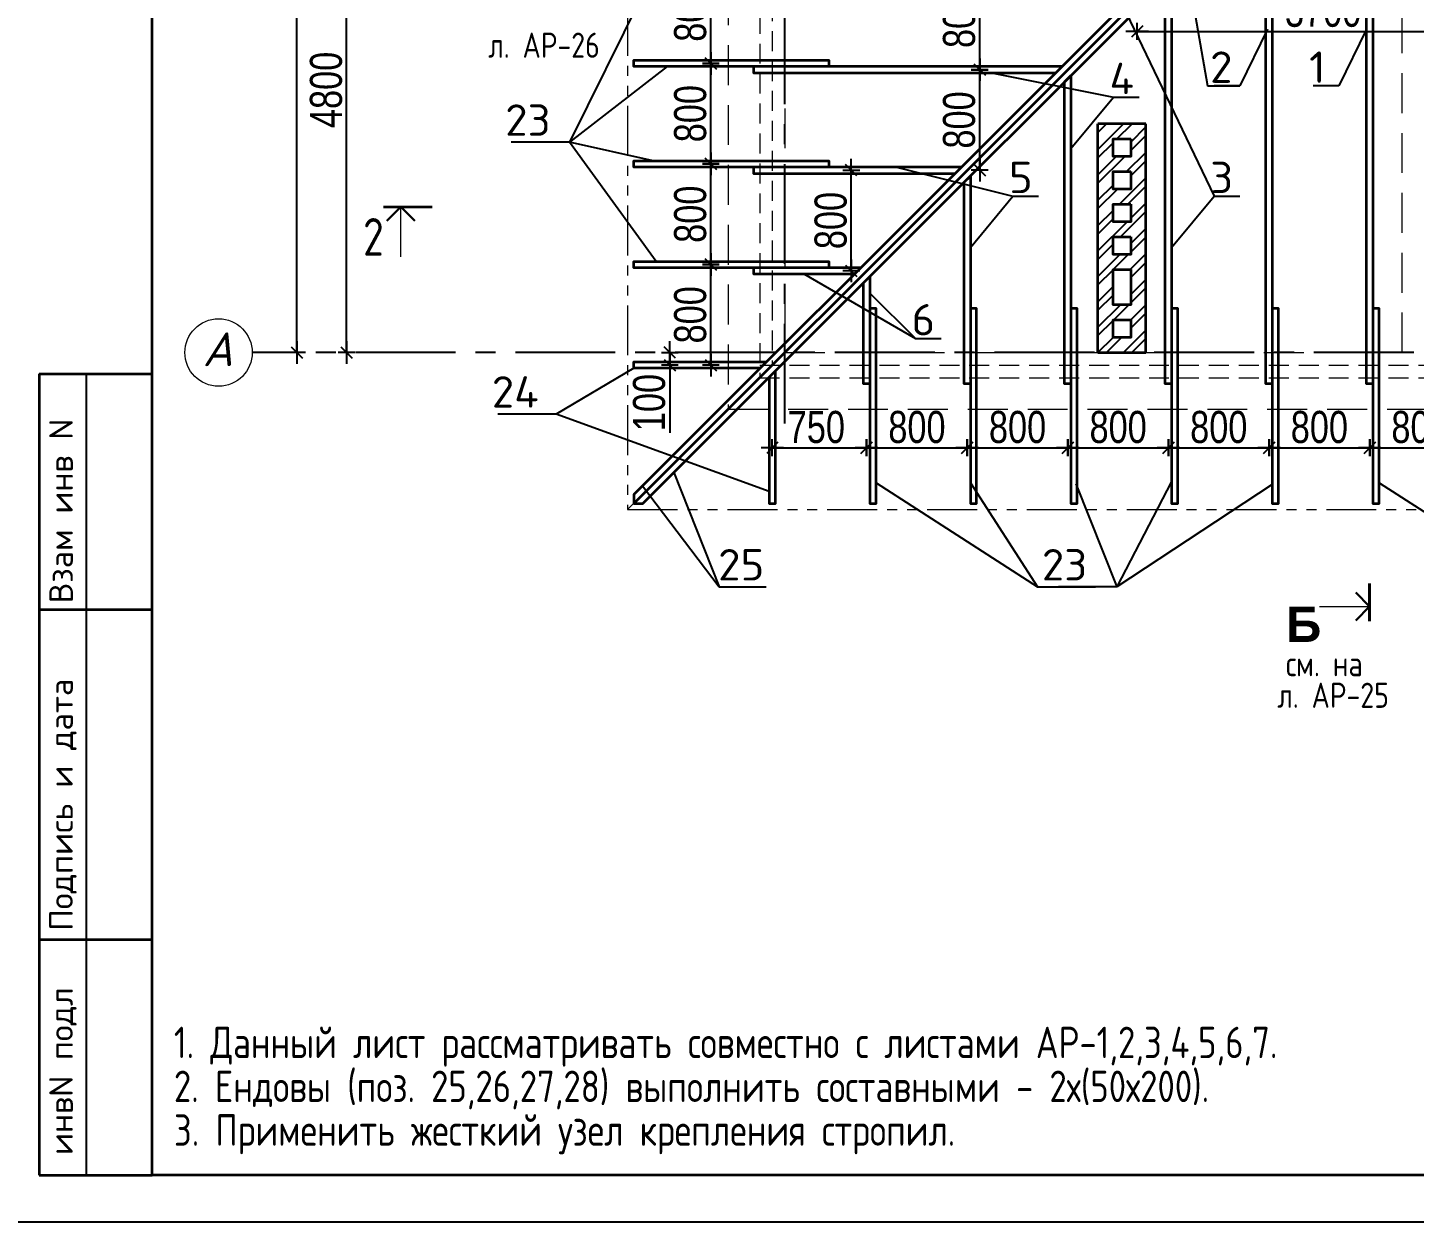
# Model space of a CAD drawing. Extents: x -12289450 to -10763036, y -7834513 to -6150123.
# Drawn here: x -11004010 to -10992984, y -7694536 to -7685033 of the extents above; entities that cross this region are included whole.
import ezdxf

# ---------------------------------------------------------------- set-up
doc = ezdxf.new("R2010")
doc.units = 0
doc.header["$LTSCALE"] = 25
doc.header["$PDMODE"] = 35
for name, pattern in [('CENTER', [50.8, 31.75, -6.35, 6.35, -6.35]), ('HIDDEN', [9.525, 6.35, -3.175]), ('HIDDEN2', [4.7625, 3.175, -1.5875]), ('PHANTOM2', [31.75, 15.875, -3.175, 3.175, -3.175, 3.175, -3.175])]:
    doc.linetypes.add(name, pattern=pattern)
doc.layers.get('DefPoints').update_dxf_attribs({"color": 10, "lineweight": 30})
for name, color, linetype in [('001-ПЕРЕГОРОДКИ', 5, 'Continuous'), ('003-ТЕКСТ', 7, 'Continuous'), ('005-РАЗМЕРЫ', 252, 'Continuous'), ('008-ШТРИХОВКА', 252, 'Continuous'), ('014-ОСИ', 251, 'CENTER'), ('Annotation - Text', 7, 'Continuous'), ('ArchiCAD', 7, 'Continuous'), ('Крыши', 7, 'Continuous'), ('Новое', 51, 'Continuous'), ('Примечания', 7, 'Continuous')]:
    doc.layers.add(name, color=color, linetype=linetype)
for name, color, linetype, lineweight in [('Перегор', 4, 'Continuous', 20), ('Стена', 7, 'Continuous', 5), ('СТЕНЫ', 5, 'Continuous', 40), ('тонкий', 114, 'Continuous', 20)]:
    doc.layers.add(name, color=color, linetype=linetype, lineweight=lineweight)
doc.styles.add('gismo', font='isocpeui.ttf')
doc.styles.add('GOST 2.304', font='cs_gost2304.shx')
doc.styles.add('ROMANT', font='romant.shx', dxfattribs={"height": 2})
doc.styles.add('RUSS', font='russ', dxfattribs={"width": 0.8})
doc.styles.add('SIMP701', font='simplex701.shx')
doc.styles.get("Standard").update_dxf_attribs({"font": 'arial.ttf'})
doc.styles.add('TXT0', font='txt', dxfattribs={"width": 0.8})
doc.styles.add('СГЕНЕРИР_СТИЛЬ_1', font='arialbd.ttf')
doc.dimstyles.new('RUSS100', dxfattribs={"dimscale": 100, "dimtxt": 2, "dimasz": 1, "dimexe": 0.5, "dimexo": 3, "dimgap": 0.5, "dimtad": 1, "dimdec": 0, "dimrnd": 2.5, "dimzin": 0, "dimdsep": 46, "dimtxsty": 'RUSS', "dimblk1": 'ARCHTICK', "dimblk2": 'ARCHTICK', "dimsah": 1, "dimcen": 3, "dimdle": 1, "dimadec": 0, "dimazin": 2, "dimtp": 6, "dimtm": 6, "dimtfac": 3, "dimtdec": 0, "dimtmove": 2, "dimatfit": 3, "dimldrblk": 'NONE', "dimfxl": 0, "dimtolj": 1, "dimtzin": 0, "dimarcsym": 0})
doc.dimstyles.new('РАЗМЕРЫ', dxfattribs={"dimscale": 30, "dimtxt": 8.5, "dimasz": 0.15, "dimexe": 0, "dimexo": 0, "dimgap": 1.2, "dimtad": 1, "dimdec": 0, "dimzin": 0, "dimdsep": 46, "dimtxsty": 'TXT0', "dimblk1": 'A8MITTA', "dimblk2": 'A8MITTA', "dimsah": 1, "dimcen": 2, "dimse1": 1, "dimse2": 1, "dimadec": 0, "dimazin": 0, "dimtp": 6, "dimtm": 6, "dimtfac": 1, "dimtdec": 0, "dimtofl": 0, "dimtmove": 0, "dimatfit": 3, "dimldrblk": 'A8MITTA', "dimfxl": 0, "dimtolj": 1, "dimtzin": 0, "dimarcsym": 0})

# ---------------------------------------------------------------- blocks, each defined once
blk = doc.blocks.new('A8MITTA', base_point=(3180, 3140))
for p, q in [((3160, 3140), (3200, 3140)), ((3170, 3130), (3190, 3150)), ((3180, 3155), (3180, 3125))]:
    blk.add_line(p, q)
blk = doc.blocks.new('*D744')
at = {"layer": '005-РАЗМЕРЫ', "color": 0, "lineweight": -2, "ltscale": 1.2, "transparency": 16777216}
blk.add_line((-11001474, -7687613), (-11001474, -7682822), dxfattribs=at)
at = {"layer": 'DefPoints', "color": 0, "ltscale": 1.2, "transparency": 16777216}
for p in [(-11001474, -7682817), (-11001406, -7682817), (-11001423, -7687617)]:
    blk.add_point(p, dxfattribs=at)
at = {"layer": '005-РАЗМЕРЫ', "color": 0, "lineweight": -2, "ltscale": 1.2, "transparency": 16777216, "xscale": 4.5, "yscale": 4.5, "zscale": 4.5}
for p, rotation in [((-11001474, -7682817), 90), ((-11001474, -7687617), 270)]:
    blk.add_blockref('A8MITTA', p, dxfattribs=dict(at, rotation=rotation))
at = {"layer": '005-РАЗМЕРЫ', "color": 0, "ltscale": 1.2, "transparency": 16777216, "insert": (-11001637, -7685528), "char_height": 255, "attachment_point": 5, "rotation": 90, "style": 'TXT0'}
blk.add_mtext('\\A1;4800', dxfattribs=at)
blk = doc.blocks.new('*D745')
at = {"layer": '005-РАЗМЕРЫ', "color": 0, "lineweight": -2, "ltscale": 1.2, "transparency": 16777216}
blk.add_line((-11001869, -7687613), (-11001869, -7677122), dxfattribs=at)
at = {"layer": 'DefPoints', "color": 0, "ltscale": 1.2, "transparency": 16777216}
for p in [(-11001869, -7677117), (-11001744, -7677117), (-11001796, -7687617)]:
    blk.add_point(p, dxfattribs=at)
at = {"layer": '005-РАЗМЕРЫ', "color": 0, "lineweight": -2, "ltscale": 1.2, "transparency": 16777216, "xscale": 4.5, "yscale": 4.5, "zscale": 4.5}
for p, rotation in [((-11001869, -7677117), 90), ((-11001869, -7687617), 270)]:
    blk.add_blockref('A8MITTA', p, dxfattribs=dict(at, rotation=rotation))
at = {"layer": '005-РАЗМЕРЫ', "color": 0, "ltscale": 1.2, "transparency": 16777216, "insert": (-11002033, -7684071), "char_height": 255, "attachment_point": 5, "rotation": 90, "style": 'TXT0'}
blk.add_mtext('\\A1;10500', dxfattribs=at)
blk = doc.blocks.new('_ArchTick')
at = {"color": 0, "linetype": 'ByBlock', "const_width": 0.15}
blk.add_lwpolyline([(-0.5, -0.5), (0.5, 0.5)], dxfattribs=at)
blk = doc.blocks.new('*D797')
at = {"layer": '005-РАЗМЕРЫ', "color": 0, "lineweight": -2, "ltscale": 1.2, "transparency": 16777216}
blk.add_line((-10997335, -7688375), (-10996544, -7688375), dxfattribs=at)
at = {"layer": 'DefPoints', "color": 0, "ltscale": 1.2, "transparency": 16777216}
for p in [(-10997339, -7687867), (-10996539, -7687867), (-10996539, -7688375)]:
    blk.add_point(p, dxfattribs=at)
at = {"layer": '005-РАЗМЕРЫ', "color": 0, "lineweight": -2, "ltscale": 1.2, "transparency": 16777216, "xscale": 4.5, "yscale": 4.5, "zscale": 4.5, "rotation": 180}
blk.add_blockref('A8MITTA', (-10997339, -7688375), dxfattribs=at)
at = {"layer": '005-РАЗМЕРЫ', "color": 0, "lineweight": -2, "ltscale": 1.2, "transparency": 16777216, "xscale": 4.5, "yscale": 4.5, "zscale": 4.5}
blk.add_blockref('A8MITTA', (-10996539, -7688375), dxfattribs=at)
at = {"layer": '005-РАЗМЕРЫ', "color": 0, "ltscale": 1.2, "transparency": 16777216, "insert": (-10996939, -7688211), "char_height": 255, "attachment_point": 5, "style": 'TXT0'}
blk.add_mtext('\\A1;800', dxfattribs=at)
blk = doc.blocks.new('*D798')
at = {"layer": '005-РАЗМЕРЫ', "color": 0, "lineweight": -2, "ltscale": 1.2, "transparency": 16777216}
blk.add_line((-10996535, -7688375), (-10995744, -7688375), dxfattribs=at)
at = {"layer": 'DefPoints', "color": 0, "ltscale": 1.2, "transparency": 16777216}
for p in [(-10996539, -7687867), (-10995739, -7687867), (-10995739, -7688375)]:
    blk.add_point(p, dxfattribs=at)
at = {"layer": '005-РАЗМЕРЫ', "color": 0, "lineweight": -2, "ltscale": 1.2, "transparency": 16777216, "xscale": 4.5, "yscale": 4.5, "zscale": 4.5, "rotation": 180}
blk.add_blockref('A8MITTA', (-10996539, -7688375), dxfattribs=at)
at = {"layer": '005-РАЗМЕРЫ', "color": 0, "lineweight": -2, "ltscale": 1.2, "transparency": 16777216, "xscale": 4.5, "yscale": 4.5, "zscale": 4.5}
blk.add_blockref('A8MITTA', (-10995739, -7688375), dxfattribs=at)
at = {"layer": '005-РАЗМЕРЫ', "color": 0, "ltscale": 1.2, "transparency": 16777216, "insert": (-10996139, -7688211), "char_height": 255, "attachment_point": 5, "style": 'TXT0'}
blk.add_mtext('\\A1;800', dxfattribs=at)
blk = doc.blocks.new('*D799')
at = {"layer": '005-РАЗМЕРЫ', "color": 0, "lineweight": -2, "ltscale": 1.2, "transparency": 16777216}
blk.add_line((-10995735, -7688375), (-10994944, -7688375), dxfattribs=at)
at = {"layer": 'DefPoints', "color": 0, "ltscale": 1.2, "transparency": 16777216}
for p in [(-10995739, -7687867), (-10994939, -7687867), (-10994939, -7688375)]:
    blk.add_point(p, dxfattribs=at)
at = {"layer": '005-РАЗМЕРЫ', "color": 0, "lineweight": -2, "ltscale": 1.2, "transparency": 16777216, "xscale": 4.5, "yscale": 4.5, "zscale": 4.5, "rotation": 180}
blk.add_blockref('A8MITTA', (-10995739, -7688375), dxfattribs=at)
at = {"layer": '005-РАЗМЕРЫ', "color": 0, "lineweight": -2, "ltscale": 1.2, "transparency": 16777216, "xscale": 4.5, "yscale": 4.5, "zscale": 4.5}
blk.add_blockref('A8MITTA', (-10994939, -7688375), dxfattribs=at)
at = {"layer": '005-РАЗМЕРЫ', "color": 0, "ltscale": 1.2, "transparency": 16777216, "insert": (-10995339, -7688211), "char_height": 255, "attachment_point": 5, "style": 'TXT0'}
blk.add_mtext('\\A1;800', dxfattribs=at)
blk = doc.blocks.new('*D800')
at = {"layer": '005-РАЗМЕРЫ', "color": 0, "lineweight": -2, "ltscale": 1.2, "transparency": 16777216}
blk.add_line((-10994935, -7688375), (-10994144, -7688375), dxfattribs=at)
at = {"layer": 'DefPoints', "color": 0, "ltscale": 1.2, "transparency": 16777216}
for p in [(-10994939, -7687867), (-10994139, -7687867), (-10994139, -7688375)]:
    blk.add_point(p, dxfattribs=at)
at = {"layer": '005-РАЗМЕРЫ', "color": 0, "lineweight": -2, "ltscale": 1.2, "transparency": 16777216, "xscale": 4.5, "yscale": 4.5, "zscale": 4.5, "rotation": 180}
blk.add_blockref('A8MITTA', (-10994939, -7688375), dxfattribs=at)
at = {"layer": '005-РАЗМЕРЫ', "color": 0, "lineweight": -2, "ltscale": 1.2, "transparency": 16777216, "xscale": 4.5, "yscale": 4.5, "zscale": 4.5}
blk.add_blockref('A8MITTA', (-10994139, -7688375), dxfattribs=at)
at = {"layer": '005-РАЗМЕРЫ', "color": 0, "ltscale": 1.2, "transparency": 16777216, "insert": (-10994539, -7688211), "char_height": 255, "attachment_point": 5, "style": 'TXT0'}
blk.add_mtext('\\A1;800', dxfattribs=at)
blk = doc.blocks.new('*D801')
at = {"layer": '005-РАЗМЕРЫ', "color": 0, "lineweight": -2, "ltscale": 1.2, "transparency": 16777216}
blk.add_line((-10994135, -7688375), (-10993344, -7688375), dxfattribs=at)
at = {"layer": 'DefPoints', "color": 0, "ltscale": 1.2, "transparency": 16777216}
for p in [(-10994139, -7687867), (-10993339, -7687867), (-10993339, -7688375)]:
    blk.add_point(p, dxfattribs=at)
at = {"layer": '005-РАЗМЕРЫ', "color": 0, "lineweight": -2, "ltscale": 1.2, "transparency": 16777216, "xscale": 4.5, "yscale": 4.5, "zscale": 4.5, "rotation": 180}
blk.add_blockref('A8MITTA', (-10994139, -7688375), dxfattribs=at)
at = {"layer": '005-РАЗМЕРЫ', "color": 0, "lineweight": -2, "ltscale": 1.2, "transparency": 16777216, "xscale": 4.5, "yscale": 4.5, "zscale": 4.5}
blk.add_blockref('A8MITTA', (-10993339, -7688375), dxfattribs=at)
at = {"layer": '005-РАЗМЕРЫ', "color": 0, "ltscale": 1.2, "transparency": 16777216, "insert": (-10993739, -7688211), "char_height": 255, "attachment_point": 5, "style": 'TXT0'}
blk.add_mtext('\\A1;800', dxfattribs=at)
blk = doc.blocks.new('*D802')
at = {"layer": '005-РАЗМЕРЫ', "color": 0, "lineweight": -2, "ltscale": 1.2, "transparency": 16777216}
blk.add_line((-10993335, -7688375), (-10992544, -7688375), dxfattribs=at)
at = {"layer": 'DefPoints', "color": 0, "ltscale": 1.2, "transparency": 16777216}
for p in [(-10993339, -7687867), (-10992539, -7687867), (-10992539, -7688375)]:
    blk.add_point(p, dxfattribs=at)
at = {"layer": '005-РАЗМЕРЫ', "color": 0, "lineweight": -2, "ltscale": 1.2, "transparency": 16777216, "xscale": 4.5, "yscale": 4.5, "zscale": 4.5, "rotation": 180}
blk.add_blockref('A8MITTA', (-10993339, -7688375), dxfattribs=at)
at = {"layer": '005-РАЗМЕРЫ', "color": 0, "lineweight": -2, "ltscale": 1.2, "transparency": 16777216, "xscale": 4.5, "yscale": 4.5, "zscale": 4.5}
blk.add_blockref('A8MITTA', (-10992539, -7688375), dxfattribs=at)
at = {"layer": '005-РАЗМЕРЫ', "color": 0, "ltscale": 1.2, "transparency": 16777216, "insert": (-10992939, -7688211), "char_height": 255, "attachment_point": 5, "style": 'TXT0'}
blk.add_mtext('\\A1;800', dxfattribs=at)
blk = doc.blocks.new('*D809')
at = {"layer": '005-РАЗМЕРЫ', "color": 0, "lineweight": -2, "ltscale": 1.2, "transparency": 16777216}
blk.add_line((-10998085, -7688375), (-10997344, -7688375), dxfattribs=at)
at = {"layer": 'DefPoints', "color": 0, "ltscale": 1.2, "transparency": 16777216}
for p in [(-10997339, -7687867), (-10997339, -7688375), (-10998089, -7688817)]:
    blk.add_point(p, dxfattribs=at)
at = {"layer": '005-РАЗМЕРЫ', "color": 0, "lineweight": -2, "ltscale": 1.2, "transparency": 16777216, "xscale": 4.5, "yscale": 4.5, "zscale": 4.5, "rotation": 180}
blk.add_blockref('A8MITTA', (-10998089, -7688375), dxfattribs=at)
at = {"layer": '005-РАЗМЕРЫ', "color": 0, "lineweight": -2, "ltscale": 1.2, "transparency": 16777216, "xscale": 4.5, "yscale": 4.5, "zscale": 4.5}
blk.add_blockref('A8MITTA', (-10997339, -7688375), dxfattribs=at)
at = {"layer": '005-РАЗМЕРЫ', "color": 0, "ltscale": 1.2, "transparency": 16777216, "insert": (-10997739, -7688211), "char_height": 255, "attachment_point": 5, "style": 'TXT0'}
blk.add_mtext('\\A1;750', dxfattribs=at)
blk = doc.blocks.new('*D837')
at = {"layer": '005-РАЗМЕРЫ', "color": 0, "lineweight": -2, "ltscale": 1.2, "transparency": 16777216}
blk.add_line((-10998578, -7687713), (-10998578, -7686922), dxfattribs=at)
at = {"layer": 'DefPoints', "color": 0, "ltscale": 1.2, "transparency": 16777216}
for p in [(-10999189, -7686917), (-10998578, -7686917), (-10999189, -7687717)]:
    blk.add_point(p, dxfattribs=at)
at = {"layer": '005-РАЗМЕРЫ', "color": 0, "lineweight": -2, "ltscale": 1.2, "transparency": 16777216, "xscale": 4.5, "yscale": 4.5, "zscale": 4.5}
for p, rotation in [((-10998578, -7686917), 90), ((-10998578, -7687717), 270)]:
    blk.add_blockref('A8MITTA', p, dxfattribs=dict(at, rotation=rotation))
at = {"layer": '005-РАЗМЕРЫ', "color": 0, "ltscale": 1.2, "transparency": 16777216, "insert": (-10998741, -7687317), "char_height": 255, "attachment_point": 5, "rotation": 90, "style": 'TXT0'}
blk.add_mtext('\\A1;800', dxfattribs=at)
blk = doc.blocks.new('*D838')
at = {"layer": '005-РАЗМЕРЫ', "color": 0, "lineweight": -2, "ltscale": 1.2, "transparency": 16777216}
blk.add_line((-10998578, -7686913), (-10998578, -7686122), dxfattribs=at)
at = {"layer": 'DefPoints', "color": 0, "ltscale": 1.2, "transparency": 16777216}
for p in [(-10999189, -7686117), (-10998578, -7686117), (-10999189, -7686917)]:
    blk.add_point(p, dxfattribs=at)
at = {"layer": '005-РАЗМЕРЫ', "color": 0, "lineweight": -2, "ltscale": 1.2, "transparency": 16777216, "xscale": 4.5, "yscale": 4.5, "zscale": 4.5}
for p, rotation in [((-10998578, -7686117), 90), ((-10998578, -7686917), 270)]:
    blk.add_blockref('A8MITTA', p, dxfattribs=dict(at, rotation=rotation))
at = {"layer": '005-РАЗМЕРЫ', "color": 0, "ltscale": 1.2, "transparency": 16777216, "insert": (-10998741, -7686517), "char_height": 255, "attachment_point": 5, "rotation": 90, "style": 'TXT0'}
blk.add_mtext('\\A1;800', dxfattribs=at)
blk = doc.blocks.new('*D839')
at = {"layer": '005-РАЗМЕРЫ', "color": 0, "lineweight": -2, "ltscale": 1.2, "transparency": 16777216}
blk.add_line((-10998578, -7686113), (-10998578, -7685322), dxfattribs=at)
at = {"layer": 'DefPoints', "color": 0, "ltscale": 1.2, "transparency": 16777216}
for p in [(-10999189, -7685317), (-10998578, -7685317), (-10999189, -7686117)]:
    blk.add_point(p, dxfattribs=at)
at = {"layer": '005-РАЗМЕРЫ', "color": 0, "lineweight": -2, "ltscale": 1.2, "transparency": 16777216, "xscale": 4.5, "yscale": 4.5, "zscale": 4.5}
for p, rotation in [((-10998578, -7685317), 90), ((-10998578, -7686117), 270)]:
    blk.add_blockref('A8MITTA', p, dxfattribs=dict(at, rotation=rotation))
at = {"layer": '005-РАЗМЕРЫ', "color": 0, "ltscale": 1.2, "transparency": 16777216, "insert": (-10998741, -7685717), "char_height": 255, "attachment_point": 5, "rotation": 90, "style": 'TXT0'}
blk.add_mtext('\\A1;800', dxfattribs=at)
blk = doc.blocks.new('*D840')
at = {"layer": '005-РАЗМЕРЫ', "color": 0, "lineweight": -2, "ltscale": 1.2, "transparency": 16777216}
blk.add_line((-10998578, -7685313), (-10998578, -7684522), dxfattribs=at)
at = {"layer": 'DefPoints', "color": 0, "ltscale": 1.2, "transparency": 16777216}
for p in [(-10999189, -7684517), (-10998578, -7684517), (-10999189, -7685317)]:
    blk.add_point(p, dxfattribs=at)
at = {"layer": '005-РАЗМЕРЫ', "color": 0, "lineweight": -2, "ltscale": 1.2, "transparency": 16777216, "xscale": 4.5, "yscale": 4.5, "zscale": 4.5}
for p, rotation in [((-10998578, -7684517), 90), ((-10998578, -7685317), 270)]:
    blk.add_blockref('A8MITTA', p, dxfattribs=dict(at, rotation=rotation))
at = {"layer": '005-РАЗМЕРЫ', "color": 0, "ltscale": 1.2, "transparency": 16777216, "insert": (-10998741, -7684917), "char_height": 255, "attachment_point": 5, "rotation": 90, "style": 'TXT0'}
blk.add_mtext('\\A1;800', dxfattribs=at)
blk = doc.blocks.new('*D842')
at = {"layer": '005-РАЗМЕРЫ', "color": 0, "lineweight": -2, "ltscale": 1.2, "transparency": 16777216}
for p, q in [((-10998904, -7687622), (-10998904, -7687713)), ((-10998904, -7687717), (-10998904, -7688255))]:
    blk.add_line(p, q, dxfattribs=at)
at = {"layer": 'DefPoints', "color": 0, "ltscale": 1.2, "transparency": 16777216}
for p in [(-10999189, -7687617), (-10998904, -7687617), (-10999189, -7687717)]:
    blk.add_point(p, dxfattribs=at)
at = {"layer": '005-РАЗМЕРЫ', "color": 0, "lineweight": -2, "ltscale": 1.2, "transparency": 16777216, "xscale": 4.5, "yscale": 4.5, "zscale": 4.5}
for p, rotation in [((-10998904, -7687617), 90), ((-10998904, -7687717), 270)]:
    blk.add_blockref('A8MITTA', p, dxfattribs=dict(at, rotation=rotation))
at = {"layer": '005-РАЗМЕРЫ', "color": 0, "ltscale": 1.2, "transparency": 16777216, "insert": (-10999068, -7688015), "char_height": 255, "attachment_point": 5, "rotation": 90, "style": 'TXT0'}
blk.add_mtext('\\A1;100', dxfattribs=at)
blk = doc.blocks.new('*D851')
at = {"layer": '005-РАЗМЕРЫ', "color": 0, "lineweight": -2, "ltscale": 1.2, "transparency": 16777216}
blk.add_line((-10996440, -7685363), (-10996440, -7684572), dxfattribs=at)
at = {"layer": 'DefPoints', "color": 0, "ltscale": 1.2, "transparency": 16777216}
for p in [(-10996681, -7684567), (-10996440, -7684567), (-10997051, -7685367)]:
    blk.add_point(p, dxfattribs=at)
at = {"layer": '005-РАЗМЕРЫ', "color": 0, "lineweight": -2, "ltscale": 1.2, "transparency": 16777216, "xscale": 4.5, "yscale": 4.5, "zscale": 4.5}
for p, rotation in [((-10996440, -7684567), 90), ((-10996440, -7685367), 270)]:
    blk.add_blockref('A8MITTA', p, dxfattribs=dict(at, rotation=rotation))
at = {"layer": '005-РАЗМЕРЫ', "color": 0, "ltscale": 1.2, "transparency": 16777216, "insert": (-10996603, -7684967), "char_height": 255, "attachment_point": 5, "rotation": 90, "style": 'TXT0'}
blk.add_mtext('\\A1;800', dxfattribs=at)
blk = doc.blocks.new('*D852')
at = {"layer": '005-РАЗМЕРЫ', "color": 0, "lineweight": -2, "ltscale": 1.2, "transparency": 16777216}
blk.add_line((-10996440, -7686163), (-10996440, -7685372), dxfattribs=at)
at = {"layer": 'DefPoints', "color": 0, "ltscale": 1.2, "transparency": 16777216}
for p in [(-10996681, -7685367), (-10996440, -7685367), (-10997051, -7686167)]:
    blk.add_point(p, dxfattribs=at)
at = {"layer": '005-РАЗМЕРЫ', "color": 0, "lineweight": -2, "ltscale": 1.2, "transparency": 16777216, "xscale": 4.5, "yscale": 4.5, "zscale": 4.5}
for p, rotation in [((-10996440, -7685367), 90), ((-10996440, -7686167), 270)]:
    blk.add_blockref('A8MITTA', p, dxfattribs=dict(at, rotation=rotation))
at = {"layer": '005-РАЗМЕРЫ', "color": 0, "ltscale": 1.2, "transparency": 16777216, "insert": (-10996603, -7685767), "char_height": 255, "attachment_point": 5, "rotation": 90, "style": 'TXT0'}
blk.add_mtext('\\A1;800', dxfattribs=at)
blk = doc.blocks.new('*D861')
at = {"layer": '005-РАЗМЕРЫ', "color": 0, "lineweight": -2, "ltscale": 1.2, "transparency": 16777216}
blk.add_line((-10997461, -7686963), (-10997461, -7686172), dxfattribs=at)
at = {"layer": 'DefPoints', "color": 0, "ltscale": 1.2, "transparency": 16777216}
for p in [(-10997702, -7686167), (-10997461, -7686167), (-10998072, -7686967)]:
    blk.add_point(p, dxfattribs=at)
at = {"layer": '005-РАЗМЕРЫ', "color": 0, "lineweight": -2, "ltscale": 1.2, "transparency": 16777216, "xscale": 4.5, "yscale": 4.5, "zscale": 4.5}
for p, rotation in [((-10997461, -7686167), 90), ((-10997461, -7686967), 270)]:
    blk.add_blockref('A8MITTA', p, dxfattribs=dict(at, rotation=rotation))
at = {"layer": '005-РАЗМЕРЫ', "color": 0, "ltscale": 1.2, "transparency": 16777216, "insert": (-10997624, -7686567), "char_height": 255, "attachment_point": 5, "rotation": 90, "style": 'TXT0'}
blk.add_mtext('\\A1;800', dxfattribs=at)
blk = doc.blocks.new('*D888')
at = {"layer": '005-РАЗМЕРЫ', "color": 0, "lineweight": -2, "ltscale": 1.2, "transparency": 16777216}
blk.add_line((-10995185, -7685063), (-10991494, -7685063), dxfattribs=at)
at = {"layer": 'DefPoints', "color": 0, "ltscale": 1.2, "transparency": 16777216}
for p in [(-10995189, -7684817), (-10991489, -7684817), (-10991489, -7685063)]:
    blk.add_point(p, dxfattribs=at)
at = {"layer": '005-РАЗМЕРЫ', "color": 0, "lineweight": -2, "ltscale": 1.2, "transparency": 16777216, "xscale": 4.5, "yscale": 4.5, "zscale": 4.5, "rotation": 180}
blk.add_blockref('A8MITTA', (-10995189, -7685063), dxfattribs=at)
at = {"layer": '005-РАЗМЕРЫ', "color": 0, "lineweight": -2, "ltscale": 1.2, "transparency": 16777216, "xscale": 4.5, "yscale": 4.5, "zscale": 4.5}
blk.add_blockref('A8MITTA', (-10991489, -7685063), dxfattribs=at)
at = {"layer": '005-РАЗМЕРЫ', "color": 0, "ltscale": 1.2, "transparency": 16777216, "insert": (-10993709, -7684900), "char_height": 255, "attachment_point": 5, "style": 'TXT0'}
blk.add_mtext('\\A1;3700', dxfattribs=at)

msp = doc.modelspace()

# ---------------------------------------------------------------- hatches: boundary and pattern name
at = {"layer": '008-ШТРИХОВКА', "lineweight": 25, "ltscale": 4}
h = msp.add_hatch(dxfattribs=at)
h.set_pattern_fill('ANSI32', color=256, scale=15, style=0)
h.set_pattern_definition([(45, (-10995499.43, -7687617.22), (-101.028, 101.028), []), (45, (-10995432.08, -7687617.22), (-101.028, 101.028), [])])
h.paths.add_polyline_path([(-10995499.4, -7687617.2), (-10995119.4, -7687617.2), (-10995119.4, -7685797.2), (-10995499.4, -7685797.2), (-10995499.4, -7685917.2)])
h.paths.add_polyline_path([(-10995379.4, -7686177.2), (-10995239.4, -7686177.2), (-10995239.4, -7686317.2), (-10995379.4, -7686317.2)], flags=16)
h.paths.add_polyline_path([(-10995379.4, -7686057.2), (-10995379.4, -7685917.2), (-10995239.4, -7685917.2), (-10995239.4, -7686057.2)], flags=16)
h.paths.add_polyline_path([(-10995379.4, -7686437.2), (-10995239.4, -7686437.2), (-10995239.4, -7686577.2), (-10995379.4, -7686577.2)], flags=16)
h.paths.add_polyline_path([(-10995379.4, -7686697.2), (-10995239.4, -7686697.2), (-10995239.4, -7686837.2), (-10995379.4, -7686837.2)], flags=16)
h.paths.add_polyline_path([(-10995379.4, -7686957.2), (-10995239.4, -7686957.2), (-10995239.4, -7687237.2), (-10995379.4, -7687237.2)], flags=16)
h.paths.add_polyline_path([(-10995379.4, -7687357.2), (-10995239.4, -7687357.2), (-10995239.4, -7687497.2), (-10995379.4, -7687497.2)], flags=16)

# ---------------------------------------------------------------- linework, layer by layer
at = {"layer": '001-ПЕРЕГОРОДКИ', "color": 5, "linetype": 'HIDDEN2', "lineweight": 13, "ltscale": 4}
for p, q in [((-10997989.4, -7682817.2), (-10997989.4, -7687617.2)), ((-10998439.4, -7683267.2), (-10998439.4, -7688067.2)), ((-10997989.4, -7687617.2), (-10993079.4, -7687617.2)), ((-10998439.4, -7688067.2), (-10988239.4, -7688067.2))]:
    msp.add_line(p, q, dxfattribs=at)
msp.add_lwpolyline([(-10993079.4, -7687617.2), (-10993079.4, -7677117.2)], dxfattribs=at)
at = {"layer": '001-ПЕРЕГОРОДКИ', "lineweight": 35, "ltscale": 100}
msp.add_lwpolyline([(-11001180.3, -7686457.2), (-11000793.8, -7686457.2)], dxfattribs=at)
at = {"layer": '001-ПЕРЕГОРОДКИ', "lineweight": 18, "ltscale": 100}
for points in [[(-11001042.9, -7686856.6), (-11001042.9, -7686457.2)], [(-10993738.8, -7689636.8), (-10993339.4, -7689636.8)], [(-10993738.8, -7689636.8), (-10993339.4, -7689636.8)]]:
    msp.add_lwpolyline(points, dxfattribs=at)
at = {"layer": '005-РАЗМЕРЫ', "color": 4, "lineweight": 35}
for points in [[(-10999189.4, -7688746.5), (-10999189.4, -7688746.5), (-10999189.4, -7688817.2), (-10993339.4, -7682967.2), (-10993339.4, -7682896.5), (-10999189.4, -7688746.5)], [(-10999189.4, -7688817.2), (-10999172, -7688817.2), (-10999118.7, -7688817.2), (-10993339.4, -7683037.9), (-10993339.4, -7682967.2), (-10999189.4, -7688817.2)], [(-10997639.4, -7685342.2), (-10999189.4, -7685342.2), (-10999189.4, -7685292.2), (-10997639.4, -7685292.2), (-10997639.4, -7685342.2)], [(-10997639.4, -7686142.2), (-10999189.4, -7686142.2), (-10999189.4, -7686092.2), (-10997639.4, -7686092.2), (-10997639.4, -7686142.2)], [(-10997639.4, -7686942.2), (-10999189.4, -7686942.2), (-10999189.4, -7686892.2), (-10997639.4, -7686892.2), (-10997639.4, -7686942.2)], [(-10997314.4, -7687267.2), (-10997314.4, -7688817.2), (-10997264.4, -7688817.2), (-10997264.4, -7687267.2), (-10997314.4, -7687267.2)], [(-10996514.4, -7687267.2), (-10996514.4, -7688817.2), (-10996464.4, -7688817.2), (-10996464.4, -7687267.2), (-10996514.4, -7687267.2)], [(-10995714.4, -7687267.2), (-10995714.4, -7688817.2), (-10995664.4, -7688817.2), (-10995664.4, -7687267.2), (-10995714.4, -7687267.2)], [(-10994914.4, -7687267.2), (-10994914.4, -7688817.2), (-10994864.4, -7688817.2), (-10994864.4, -7687267.2), (-10994914.4, -7687267.2)], [(-10994114.4, -7687267.2), (-10994114.4, -7688817.2), (-10994064.4, -7688817.2), (-10994064.4, -7687267.2), (-10994114.4, -7687267.2)], [(-10993314.4, -7687267.2), (-10993314.4, -7688817.2), (-10993264.4, -7688817.2), (-10993264.4, -7687267.2), (-10993314.4, -7687267.2)], [(-10998185.1, -7687742.2), (-10999189.4, -7687742.2), (-10999189.4, -7687692.2), (-10998135.1, -7687692.2), (-10998185.1, -7687742.2)], [(-10998114.4, -7687812.9), (-10998114.4, -7688817.2), (-10998064.4, -7688817.2), (-10998064.4, -7687762.9), (-10998114.4, -7687812.9)]]:
    msp.add_lwpolyline(points, close=True, dxfattribs=at)
for points in [[(-10993314.4, -7683062.9), (-10993314.4, -7687867.2), (-10993364.4, -7687867.2), (-10993364.4, -7683062.9), (-10993314.4, -7683062.9)], [(-10994114.4, -7683812.9), (-10994114.4, -7687867.2), (-10994164.4, -7687867.2), (-10994164.4, -7683862.9), (-10994114.4, -7683812.9)], [(-10994914.4, -7684612.9), (-10994914.4, -7687867.2), (-10994964.4, -7687867.2), (-10994964.4, -7684662.9), (-10994914.4, -7684612.9)], [(-10995785.1, -7685342.2), (-10998239.4, -7685342.2), (-10998239.4, -7685392.2), (-10995835.1, -7685392.2), (-10995785.1, -7685342.2)], [(-10995714.4, -7685412.9), (-10995714.4, -7687867.2), (-10995764.4, -7687867.2), (-10995764.4, -7685462.9), (-10995714.4, -7685412.9)], [(-10996585.1, -7686142.2), (-10998239.4, -7686142.2), (-10998239.4, -7686192.2), (-10996635.1, -7686192.2), (-10996585.1, -7686142.2)], [(-10996514.4, -7686212.9), (-10996514.4, -7687867.2), (-10996564.4, -7687867.2), (-10996564.4, -7686262.9), (-10996514.4, -7686212.9)], [(-10997385.1, -7686942.2), (-10998239.4, -7686942.2), (-10998239.4, -7686992.2), (-10997435.1, -7686992.2), (-10997385.1, -7686942.2)], [(-10997314.4, -7687012.9), (-10997314.4, -7687867.2), (-10997364.4, -7687867.2), (-10997364.4, -7687062.9), (-10997314.4, -7687012.9)]]:
    msp.add_lwpolyline(points, dxfattribs=at)
at = {"layer": '014-ОСИ'}
for points in [[(-10997989.4, -7688182), (-10997989.4, -7674309.1)], [(-10987908.1, -7687617.2), (-11002223.9, -7687617.2)]]:
    msp.add_lwpolyline(points, dxfattribs=at)
at = {"layer": 'Annotation - Text', "color": 0, "lineweight": 20}
msp.add_circle((-11002492.3, -7687617.2), 268.3, dxfattribs=at)
at = {"layer": 'ArchiCAD', "color": 7, "linetype": 'Continuous', "lineweight": 35}
for p, q in [((-11003919.5, -7687786.3), (-11003019.6, -7687786.3)), ((-11003919.5, -7687786.3), (-11003919.5, -7694161.2)), ((-11003919.6, -7689661.2), (-11003019.6, -7689661.2)), ((-11003919.6, -7692286.2), (-11003019.6, -7692286.2)), ((-11003919.6, -7694161.2), (-11003019.6, -7694161.2))]:
    msp.add_line(p, q, dxfattribs=at)
msp.add_lwpolyline([(-11003019.6, -7672636.3), (-10973394.7, -7672636.3), (-10973394.7, -7694161.2), (-11003019.6, -7694161.2)], close=True, dxfattribs=at)
msp.add_lwpolyline([(-11003019.6, -7672636.3), (-10973394.7, -7672636.3), (-10973394.7, -7694161.2), (-11003019.6, -7694161.2)], close=True, dxfattribs=at)
at = {"layer": 'Крыши', "color": 12, "linetype": 'PHANTOM2', "lineweight": 0}
for p, q in [((-10999239.4, -7684067.2), (-10999239.4, -7688867.2)), ((-10999239.4, -7688867.2), (-10987439.4, -7688867.2))]:
    msp.add_line(p, q, dxfattribs=at)
msp.add_lwpolyline([(-10999239.4, -7688867.2), (-10993339.4, -7682967.2)], dxfattribs=at)
at = {"layer": 'Новое', "color": 7, "linetype": 'Continuous'}
msp.add_line((-11003544.5, -7687786.3), (-11003544.5, -7694161.2), dxfattribs=at)
msp.add_lwpolyline([(-11004519.6, -7672261.3), (-10973019.7, -7672261.3), (-10973019.7, -7694536.2), (-11004519.6, -7694536.2)], close=True, dxfattribs=at)
msp.add_lwpolyline([(-11004519.6, -7672261.3), (-10973019.7, -7672261.3), (-10973019.7, -7694536.2), (-11004519.6, -7694536.2)], close=True, dxfattribs=at)
at = {"layer": 'СТЕНЫ', "color": 1, "lineweight": 35, "ltscale": 4}
msp.add_line((-10995119.4, -7685797.2), (-10995499.4, -7685797.2), dxfattribs=at)
at = {"layer": 'СТЕНЫ', "color": 44, "linetype": 'HIDDEN2', "lineweight": 5, "ltscale": 0.3, "true_color": 0xab6317}
msp.add_line((-10995119.4, -7687617.2), (-10995499.4, -7687617.2), dxfattribs=at)
at = {"layer": 'СТЕНЫ', "color": 1, "lineweight": 35, "ltscale": 4}
for points in [[(-10995499.4, -7687617.2), (-10995499.4, -7685797.2)], [(-10995499.4, -7685917.2), (-10995499.4, -7685797.2)], [(-10995119.4, -7687617.2), (-10995119.4, -7685797.2)], [(-10995499.4, -7687617.2), (-10995119.4, -7687617.2)]]:
    msp.add_lwpolyline(points, dxfattribs=at)
for points in [[(-10995239.4, -7685917.2), (-10995239.4, -7686057.2), (-10995379.4, -7686057.2), (-10995379.4, -7685917.2)], [(-10995239.4, -7686177.2), (-10995239.4, -7686317.2), (-10995379.4, -7686317.2), (-10995379.4, -7686177.2)], [(-10995239.4, -7686437.2), (-10995239.4, -7686577.2), (-10995379.4, -7686577.2), (-10995379.4, -7686437.2)], [(-10995239.4, -7686697.2), (-10995239.4, -7686837.2), (-10995379.4, -7686837.2), (-10995379.4, -7686697.2)], [(-10995239.4, -7686957.2), (-10995239.4, -7687237.2), (-10995379.4, -7687237.2), (-10995379.4, -7686957.2)], [(-10995239.4, -7687357.2), (-10995239.4, -7687497.2), (-10995379.4, -7687497.2), (-10995379.4, -7687357.2)]]:
    msp.add_lwpolyline(points, close=True, dxfattribs=at)
at = {"layer": 'СТЕНЫ', "color": 5, "lineweight": 30}
for points in [[(-11001042.9, -7686457.2), (-11001153.9, -7686568.2)], [(-11001042.9, -7686457.2), (-11000931.9, -7686568.2)], [(-10993339.4, -7689636.8), (-10993450.4, -7689525.7)], [(-10993339.4, -7689636.8), (-10993450.4, -7689747.8)]]:
    msp.add_lwpolyline(points, dxfattribs=at)
at = {"layer": 'СТЕНЫ', "ltscale": 4}
msp.add_lwpolyline([(-10993339.4, -7689754.5), (-10993339.4, -7689454)], dxfattribs=at)
at = {"layer": 'тонкий', "color": 3, "linetype": 'HIDDEN', "lineweight": 9}
for p, q in [((-10998089.4, -7682917.2), (-10998089.4, -7687717.2)), ((-10998189.4, -7683017.2), (-10998189.4, -7687817.2)), ((-10998189.4, -7687717.2), (-10988489.4, -7687717.2)), ((-10998189.4, -7687817.2), (-10988489.4, -7687817.2))]:
    msp.add_line(p, q, dxfattribs=at)

# ---------------------------------------------------------------- texts
at = {"layer": '003-ТЕКСТ', "lineweight": 30, "style": 'SIMP701'}
for s, height, p in [('Взам инв N', 187.5, (-11003650.9, -7689612.9)), ('Подпись и дата', 187.497, (-11003651, -7692218.2)), ('инвN подл', 187.5, (-11003651, -7694001.6))]:
    msp.add_text(s, height=height, rotation=90, dxfattribs=at).set_placement(p)
at = {"layer": 'Annotation - Text', "color": 0, "lineweight": 25, "style": 'GOST 2.304'}
for s, p in [('1. Данный лист рассматривать совместно с листами АР-1,2,3,4,5,6,7.', (-11002847.4, -7693230.3)), ('2. Ендовы (поз. 25,26,27,28) выполнить составными - 2х(50х200).', (-11002847.4, -7693579.9)), ('3. Применить жесткий узел крепления стропил.', (-11002847.4, -7693927.4))]:
    msp.add_text(s, height=250, dxfattribs=at).set_placement(p)
at = {"layer": 'Annotation - Text', "color": 0, "lineweight": 25, "insert": (-11002498.2, -7687457.2), "char_height": 268.3, "attachment_point": 2, "style": 'gismo'}
msp.add_mtext('A', dxfattribs=at)
at = {"layer": 'Annotation - Text', "color": 7, "linetype": 'Continuous', "lineweight": 0, "insert": (-10993864.1, -7689639.2), "char_height": 280, "attachment_point": 2, "style": 'СГЕНЕРИР_СТИЛЬ_1'}
msp.add_mtext('Б', dxfattribs=at)
at = {"layer": 'Примечания', "color": 7, "lineweight": 25}
for s, insert, char_height, attachment_point in [('{\\fGOST 2.304 type A|b0|i0|c204|p34;л. АР-\\fGOST 2.304 type A|b0|i0|c0|p34;26}', (-10999461.1, -7685172.4), 200, 6), ('{\\fGOST 2.304 type A|b0|i0|c0|p34;2}', (-11001343.7, -7686697.6), 300, 4), ('{\\fGOST 2.304 type A|b0|i0|c204|p34;см. на}', (-10993394.2, -7690092.6), 200, 6), ('{\\fGOST 2.304 type A|b0|i0|c204|p34;л. АР-\\fGOST 2.304 type A|b0|i0|c0|p34;25}', (-10993186.1, -7690343.9), 200, 6)]:
    msp.add_mtext(s, dxfattribs=dict(at, insert=insert, char_height=char_height, attachment_point=attachment_point))
at = {"layer": 'Стена', "linetype": 'Continuous', "ltscale": 100, "style": 'ROMANT'}
for s, p in [('2', (-10994608.3, -7685471.9)), ('1', (-10993820.2, -7685471.9)), ('4', (-10995408.3, -7685561.6)), ('5', (-10996208.3, -7686349.2)), ('3', (-10994608.3, -7686349.2)), ('6', (-10996982.5, -7687481.1))]:
    msp.add_text(s, height=250, rotation=360, dxfattribs=at).set_placement(p)
for s, p in [('23', (-11000213.3, -7685893)), ('24', (-11000319.9, -7688055.7)), ('25', (-10998520.2, -7689430.5)), ('23', (-10995946.1, -7689430.5))]:
    msp.add_text(s, height=250, dxfattribs=at).set_placement(p)

# ---------------------------------------------------------------- dimensions: what is measured, and where the dimension line sits
at = {"layer": '005-РАЗМЕРЫ', "ltscale": 1.2}
for base, p1, p2, picture, middle in [((-11001869.4, -7677117.2), (-11001795.9, -7687617.2), (-11001743.7, -7677117.2), '*D745', (-11001869.4, -7684071.2)), ((-11001473.9, -7682817.2), (-11001422.9, -7687617.2), (-11001406.4, -7682817.2), '*D744', (-11001473.9, -7685528)), ((-10998577.8, -7686917.2), (-10999189.4, -7687717.2), (-10999189.4, -7686917.2), '*D837', (-10998577.8, -7687317.2)), ((-10998904.4, -7687617.2), (-10999189.4, -7687717.2), (-10999189.4, -7687617.2), '*D842', (-10998904.4, -7688014.9))]:
    dim = msp.add_linear_dim(base=base, p1=p1, p2=p2, angle=90, dimstyle='РАЗМЕРЫ', dxfattribs=at)
    dim.commit()
    dim.dimension.update_dxf_attribs({"geometry": picture, "text_midpoint": middle, "dimtype": 160})
for base, p1, p2, picture, middle in [((-10998577.8, -7684517.2), (-10999189.4, -7685317.2), (-10999189.4, -7684517.2), '*D840', (-10998741.3, -7684917.2)), ((-10996439.7, -7684567.2), (-10997051.4, -7685367.2), (-10996680.6, -7684567.2), '*D851', (-10996603.2, -7684967.2)), ((-10998577.8, -7685317.2), (-10999189.4, -7686117.2), (-10999189.4, -7685317.2), '*D839', (-10998741.3, -7685717.2)), ((-10996439.7, -7685367.2), (-10997051.4, -7686167.2), (-10996680.6, -7685367.2), '*D852', (-10996603.2, -7685767.2)), ((-10998577.8, -7686117.2), (-10999189.4, -7686917.2), (-10999189.4, -7686117.2), '*D838', (-10998741.3, -7686517.2)), ((-10997460.6, -7686167.2), (-10998072.3, -7686967.2), (-10997701.6, -7686167.2), '*D861', (-10997624.1, -7686567.2))]:
    dim = msp.add_linear_dim(base=base, p1=p1, p2=p2, angle=90, dimstyle='РАЗМЕРЫ', dxfattribs=at)
    dim.commit()
    dim.dimension.update_dxf_attribs({"geometry": picture, "text_midpoint": middle})
for base, p1, p2, picture, middle in [((-10991489.4, -7685063.2), (-10995189.4, -7684817.2), (-10991489.4, -7684817.2), '*D888', (-10993709.2, -7685063.2)), ((-10997339.4, -7688374.8), (-10998089.4, -7688817.2), (-10997339.4, -7687867.2), '*D809', (-10997739.4, -7688374.8)), ((-10996539.4, -7688374.8), (-10997339.4, -7687867.2), (-10996539.4, -7687867.2), '*D797', (-10996939.4, -7688374.8))]:
    dim = msp.add_linear_dim(base=base, p1=p1, p2=p2, dimstyle='РАЗМЕРЫ', dxfattribs=at)
    dim.commit()
    dim.dimension.update_dxf_attribs({"geometry": picture, "text_midpoint": middle, "dimtype": 160})
for base, p1, p2, picture, middle in [((-10995739.4, -7688374.8), (-10996539.4, -7687867.2), (-10995739.4, -7687867.2), '*D798', (-10996139.4, -7688211.3)), ((-10994939.4, -7688374.8), (-10995739.4, -7687867.2), (-10994939.4, -7687867.2), '*D799', (-10995339.4, -7688211.3)), ((-10994139.4, -7688374.8), (-10994939.4, -7687867.2), (-10994139.4, -7687867.2), '*D800', (-10994539.4, -7688211.3)), ((-10993339.4, -7688374.8), (-10994139.4, -7687867.2), (-10993339.4, -7687867.2), '*D801', (-10993739.4, -7688211.3)), ((-10992539.4, -7688374.8), (-10993339.4, -7687867.2), (-10992539.4, -7687867.2), '*D802', (-10992939.4, -7688211.3))]:
    dim = msp.add_linear_dim(base=base, p1=p1, p2=p2, dimstyle='РАЗМЕРЫ', dxfattribs=at)
    dim.commit()
    dim.dimension.update_dxf_attribs({"geometry": picture, "text_midpoint": middle})

# ---------------------------------------------------------------- leaders
at = {"layer": 'Перегор', "color": 6, "linetype": 'Continuous', "ltscale": 5}
for points in [[(-10994926.8, -7683792.2), (-10994628, -7685495.5), (-10994371.9, -7685495.5)], [(-10999007.3, -7684542.2), (-10999701.4, -7685943.9), (-11000164.4, -7685943.9)], [(-10995428.2, -7684592.2), (-10994575.3, -7686372.8), (-10994371.9, -7686372.8)], [(-10994152.5, -7685045.4), (-10994371.9, -7685495.5), (-10994575.3, -7685495.5)], [(-10993364.4, -7685045.4), (-10993583.9, -7685495.5), (-10993787.2, -7685495.5)], [(-10998926, -7685342.2), (-10999701.4, -7685943.9), (-11000164.4, -7685943.9)], [(-10996344.9, -7685392.2), (-10995375.3, -7685585.1), (-10995171.9, -7685585.1)], [(-10995714.4, -7685994.6), (-10995375.3, -7685585.1), (-10995171.9, -7685585.1)], [(-10999012, -7686892.2), (-10999701.4, -7685943.9), (-11000164.4, -7685943.9)], [(-10999035.9, -7686092.2), (-10999701.4, -7685943.9), (-11000016.6, -7685943.9)], [(-10997101.1, -7686142.2), (-10996175.3, -7686372.8), (-10995971.9, -7686372.8)], [(-10996514.4, -7686782.3), (-10996175.3, -7686372.8), (-10995971.9, -7686372.8)], [(-10994914.4, -7686782.3), (-10994575.3, -7686372.8), (-10994371.9, -7686372.8)], [(-10997837.3, -7686992.2), (-10996949.5, -7687504.7), (-10996746.1, -7687504.7)], [(-10997314.4, -7687145.5), (-10996949.5, -7687504.7), (-10996746.1, -7687504.7)], [(-10999189.4, -7687742.2), (-10999808.1, -7688106.6), (-11000271.1, -7688106.6)], [(-10998114.4, -7688723.6), (-10999808.1, -7688106.6), (-11000123.3, -7688106.6)], [(-10998872.3, -7688570.8), (-10998510.7, -7689481.4), (-10998138.7, -7689481.4)], [(-10999120.3, -7688677.4), (-10998510.7, -7689481.4), (-10998138.7, -7689481.4)], [(-10997264.4, -7688652.7), (-10995981.1, -7689481.4), (-10995518.1, -7689481.4)], [(-10996514.4, -7688652.7), (-10995981.1, -7689481.4), (-10995518.1, -7689481.4)], [(-10994914.4, -7688644.1), (-10995350.7, -7689481.4), (-10995813.7, -7689481.4)], [(-10995675.5, -7688662.2), (-10995350.7, -7689481.4), (-10995813.7, -7689481.4)], [(-10994114.4, -7688666.3), (-10995350.7, -7689481.4), (-10995665.9, -7689481.4)], [(-10993264.4, -7688652.7), (-10991981.1, -7689481.4), (-10991518.1, -7689481.4)]]:
    msp.add_leader(points, dimstyle='RUSS100', override={"dimasz": 2, "dimgap": 0.5, "dimtad": 0, "dimfxl": 50}, dxfattribs=at)

doc.saveas('drawing.dxf')
